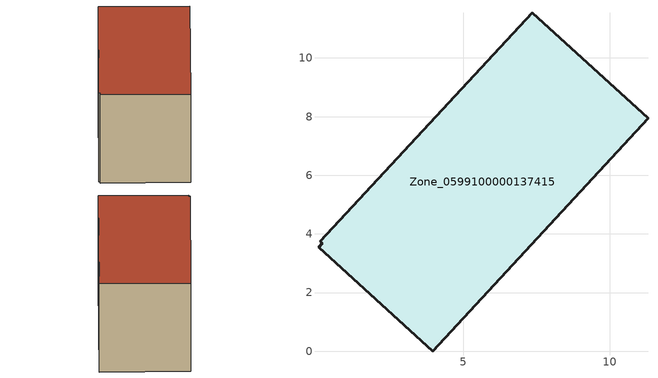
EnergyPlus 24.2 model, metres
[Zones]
Zone_0599100000137415
 floor ground (C_G): 0.07,3.55 0.19,3.68 0.12,3.74 7.36,11.54 11.3,7.94 3.96,0 z3.21
 wall outside (C_F): 11.3,7.94 7.36,11.54 0.12,3.74 0.19,3.68 0.07,3.55 3.96,0 11.3,7.94 z3.21:9.03
 roof outside (C_R): 0.19,3.68 0.07,3.55 3.96,0 11.3,7.94 7.36,11.54 0.12,3.74 z9.03
[BUILDING]
Pand.0599100000137415: North Axis=0; Terrain=City; Loads Convergence Tolerance Value=0.04; Temperature Convergence Tolerance Value=0.4; Solar Distribution=FullExterior; Maximum Number of Warmup Days=25; Minimum Number of Warmup Days=1
[Site:Location]
Rotterdam.The.Hague.AP_ZH_NLD Design_Conditions: Latitude=51.96; Longitude=4.45; Time Zone=1; Elevation=-4.5
[SITE:GROUNDTEMPERATURE:BUILDINGSURFACE]
18, 18, 18, 18, 18, 18, 18, 18, 18, 18, 18, 18
[MATERIAL] Thermal Absorptance=0.9; Solar Absorptance=0.7; Visible Absorptance=0.7
Name | Roughness | Thickness | Conductivity | Density | Specific Heat
G.TI.1946 | MediumSmooth | 0.15 | 1 | 540 | 1210
F.TI.1946 | Rough | 0.3 | 0.857143 | 1920 | 840
R.TI.1946 | MediumRough | 0.2 | 0.1 | 1500 | 1000
[CONSTRUCTION]
C_G: G.TI.1946
C_F: F.TI.1946
C_R: R.TI.1946
[ZONE]
Zone_0599100000137415: Type=1; Multiplier=1; Ceiling Height=Autocalculate; Volume=Autocalculate; Floor Area=autocalculate; Part of Total Floor Area=Yes
[ZONEINFILTRATION:DESIGNFLOWRATE]
Infil_Zone_0599100000137415: Zone or ZoneList or Space or SpaceList=Zone_0599100000137415; Schedule=AlwaysOn; Design Flow Rate Calculation Method=Flow/Area; Flow Rate per Floor Area=0.003; Constant Term Coefficient=1; Temperature Term Coefficient=0; Velocity Term Coefficient=0; Velocity Squared Term Coefficient=0
[HVACTEMPLATE:ZONE:IDEALLOADSAIRSYSTEM]
Zone_0599100000137415: Maximum Heating Supply Air Temperature=50; Minimum Cooling Supply Air Temperature=13; Maximum Heating Supply Air Humidity Ratio=0.0156; Minimum Cooling Supply Air Humidity Ratio=0.0077; Heating Limit=NoLimit; Cooling Limit=NoLimit; Dehumidification Control Type=ConstantSensibleHeatRatio; Cooling Sensible Heat Ratio=0.7; Dehumidification Setpoint=60; Humidification Control Type=None; Humidification Setpoint=30; Outdoor Air Method=None; Outdoor Air Flow Rate per Person=0.00944; Outdoor Air Flow Rate per Zone Floor Area=0; Outdoor Air Flow Rate per Zone=0; Demand Controlled Ventilation Type=None; Outdoor Air Economizer Type=NoEconomizer; Heat Recovery Type=None; Sensible Heat Recovery Effectiveness=0.7; Latent Heat Recovery Effectiveness=0.65
[ZONECONTROL:THERMOSTAT]
ThermostatControl_Zone_0599100000137415: Zone or ZoneList=Zone_0599100000137415; Control Type Schedule=DualSetpointControlType; Control 1=Thermostat_Zone_0599100000137415; Temperature Difference Between Cutout And Setpoint=0
[THERMOSTATSETPOINT:DUALSETPOINT]
Thermostat_Zone_0599100000137415: Heating Setpoint Temperature Schedule=HeatingSetpoint_Zone_0599100000137415; Cooling Setpoint Temperature Schedule=CoolingSetpoint_Zone_0599100000137415
[SCHEDULE:COMPACT]
HeatingSetpoint_Zone_0599100000137415: Through: 12/31, For: AllDays, Until: 24:00, 21
CoolingSetpoint_Zone_0599100000137415: Through: 12/31, For: AllDays, Until: 24:00, 24
DualSetpointControlType: Through: 12/31, For: AllDays, Until: 24:00, 4
AlwaysOn: Through: 12/31, For: AllDays, Until: 24:00, 1
